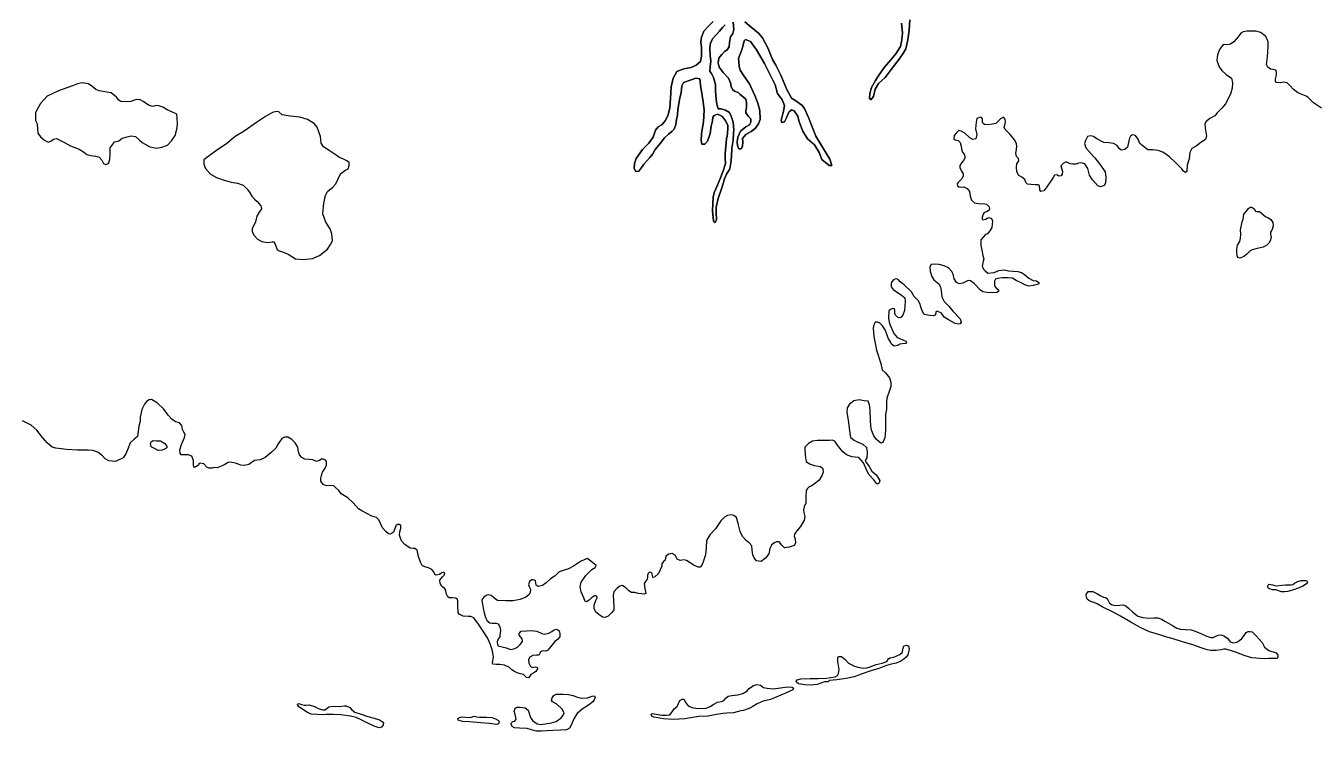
# Model space of a CAD drawing. Header units: inches. Extents: x 288635 to 1232953, y 676945 to 1655780.
# Drawn here: x 475817 to 542189, y 676945 to 713321 of the extents above; entities that cross this region are included whole.
import ezdxf

# ---------------------------------------------------------------- set-up
doc = ezdxf.new("R2010")
doc.units = ezdxf.units.IN
doc.header["$MEASUREMENT"] = 0

msp = doc.modelspace()

# ---------------------------------------------------------------- linework, layer by layer
at = {"color": 1}
for points in [[(511231.4058, 713533.3168), (510972.3253, 713289.4763), (510743.7248, 713040.5559), (510621.8046, 712725.5952), (510591.3245, 712491.9148), (510626.8846, 712197.2742), (510631.2873, 711753.9586), (510580.4872, 711484.7181), (510346.8067, 711286.5977), (510092.8062, 711164.6774), (509716.8855, 711103.7173), (509356.2047, 710966.557), (509158.0843, 710626.1964), (509066.6442, 710174.0755), (509041.2441, 709848.9548), (508995.524, 709071.7132), (508888.8438, 708680.5525), (508756.7635, 708411.3119), (508573.8832, 708218.2715), (508401.1628, 708106.5113), (508264.0026, 707938.871), (508137.0023, 707583.2703), (507908.4018, 707268.3096), (507583.2812, 706933.029), (507253.0805, 706475.8281), (507166.7204, 706221.8275), (507151.4803, 705967.827), (507237.8405, 705805.2667), (507400.4008, 705820.5067), (507507.081, 705967.827), (507654.4013, 706186.2675), (507969.362, 706521.5481), (508121.7623, 706724.7486), (508243.6825, 706948.269), (508507.843, 707258.1496), (508700.8834, 707522.3101), (508929.4839, 707735.6706), (509112.3643, 707888.0709), (509208.8844, 707994.7511), (509305.4046, 708223.3516), (509340.9647, 708482.4321), (509386.6848, 708716.1125), (509407.0048, 709010.7531), (509513.6851, 709600.0343), (509574.6452, 709864.1948), (509615.2853, 710214.7155), (509701.6454, 710387.4359), (510097.8862, 710539.8362), (510336.6467, 710621.1163), (510544.9271, 710590.6363), (510595.2122, 710110.6423), (510604.3658, 710056.8963), (510717.6475, 709391.7539), (510758.2875, 708959.953), (510722.7275, 708370.6718), (510631.2873, 707761.0706), (510605.8872, 707410.5499), (510646.5273, 707207.3495), (510788.7676, 707212.4295), (510925.9279, 707364.8298), (511068.1682, 707771.2306), (511130.6246, 708139.3948), (511200.2484, 708416.3919), (511205.3284, 708614.5123), (511281.5286, 708700.8725), (511444.0889, 708766.9126), (511677.7694, 708655.1524), (511850.4897, 708451.952), (511982.57, 708203.0315), (511982.57, 708009.9911), (511952.0899, 707613.7503), (511911.4498, 707507.0701), (511870.8098, 707085.4293), (511845.4097, 706750.1486), (511845.4097, 706470.748), (511855.5697, 706221.8275), (511738.7295, 705845.9068), (511606.6492, 705485.2261), (511423.7689, 705068.6652), (511286.6086, 704763.8646), (511220.5685, 704494.6241), (511200.2484, 703783.4227), (511251.0485, 703244.9416), (511332.3287, 703183.9815), (511403.4488, 703326.2218), (511378.0488, 703681.8225), (511388.2088, 703961.223), (511484.729, 704408.2639), (511687.9294, 705022.9451), (511814.9297, 705434.426), (511921.6099, 705663.0264), (512084.1702, 705947.507), (512134.9703, 706247.2276), (512165.4504, 706577.4283), (512190.8504, 707004.1491), (512256.8905, 707415.6299), (512267.0506, 707781.3907), (512282.2906, 707949.031), (512256.8905, 708345.2718), (512155.2903, 708650.0724), (512068.9302, 708843.1128), (511855.5697, 708965.033), (511637.1293, 709036.1532), (511484.729, 709041.2332), (511408.5288, 709279.9937), (511372.9688, 709539.0742), (511367.8888, 709716.8745), (511347.5687, 709986.1151), (511342.4887, 710290.9157), (511240.8885, 710646.5164), (511134.2083, 710854.7968), (511052.9281, 710961.477), (511073.2482, 711210.3975), (511098.6482, 711499.9581), (511078.3282, 711789.5187), (511058.6855, 712156.6341), (511089.1655, 712436.0346), (511211.0858, 712659.5551), (511546.3665, 713040.5559), (511714.0068, 713228.5162), (511835.927, 713375.8365)], [(511835.927, 713375.8365), (511714.0068, 713228.5162), (511546.3665, 713040.5559), (511211.0858, 712659.5551), (511089.1655, 712436.0346), (511058.6855, 712156.6341), (511078.3282, 711789.5187), (511098.6482, 711499.9581), (511073.2482, 711210.3975), (511052.9281, 710961.477), (511134.2083, 710854.7968), (511240.8885, 710646.5164), (511342.4887, 710290.9157), (511347.5687, 709986.1151), (511367.8888, 709716.8745), (511372.9688, 709539.0742), (511408.5288, 709279.9937), (511484.729, 709041.2332), (511637.1293, 709036.1532), (511855.5697, 708965.033), (512068.9302, 708843.1128), (512155.2903, 708650.0724), (512256.8905, 708345.2718), (512282.2906, 707949.031), (512267.0506, 707781.3907), (512256.8905, 707415.6299), (512190.8504, 707004.1491), (512165.4504, 706577.4283), (512134.9703, 706247.2276), (512084.1702, 705947.507), (511921.6099, 705663.0264), (511814.9297, 705434.426), (511687.9294, 705022.9451), (511484.729, 704408.2639), (511388.2088, 703961.223), (511378.0488, 703681.8225), (511403.4488, 703326.2218), (511332.3287, 703183.9815), (511251.0485, 703244.9416), (511200.2484, 703783.4227), (511220.5685, 704494.6241), (511286.6086, 704763.8646), (511423.7689, 705068.6652), (511606.6492, 705485.2261), (511738.7295, 705845.9068), (511855.5697, 706221.8275), (511845.4097, 706470.748), (511845.4097, 706750.1486), (511870.8098, 707085.4293), (511911.4498, 707507.0701), (511952.0899, 707613.7503), (511982.57, 708009.9911), (511982.57, 708203.0315), (511850.4897, 708451.952), (511677.7694, 708655.1524), (511444.0889, 708766.9126), (511281.5286, 708700.8725), (511205.3284, 708614.5123), (511200.2484, 708416.3919), (511130.6246, 708139.3948), (511068.1682, 707771.2306), (510925.9279, 707364.8298), (510788.7676, 707212.4295), (510646.5273, 707207.3495), (510605.8872, 707410.5499), (510631.2873, 707761.0706), (510722.7275, 708370.6718), (510758.2875, 708959.953), (510717.6475, 709391.7539), (510604.3658, 710056.8963), (510595.2122, 710110.6423), (510544.9271, 710590.6363), (510336.6467, 710621.1163), (510097.8862, 710539.8362), (509701.6454, 710387.4359), (509615.2853, 710214.7155), (509574.6452, 709864.1948), (509513.6851, 709600.0343), (509407.0048, 709010.7531), (509386.6848, 708716.1125), (509340.9647, 708482.4321), (509305.4046, 708223.3516), (509208.8844, 707994.7511), (509112.3643, 707888.0709), (508929.4839, 707735.6706), (508700.8834, 707522.3101), (508507.843, 707258.1496), (508243.6825, 706948.269), (508121.7623, 706724.7486), (507969.362, 706521.5481), (507654.4013, 706186.2675), (507507.081, 705967.827), (507400.4008, 705820.5067), (507237.8405, 705805.2667), (507151.4803, 705967.827), (507166.7204, 706221.8275), (507253.0805, 706475.8281), (507583.2812, 706933.029), (507908.4018, 707268.3096), (508137.0023, 707583.2703), (508264.0026, 707938.871), (508401.1628, 708106.5113), (508573.8832, 708218.2715), (508756.7635, 708411.3119), (508888.8438, 708680.5525), (508995.524, 709071.7132), (509041.2441, 709848.9548), (509066.6442, 710174.0755), (509158.0843, 710626.1964), (509356.2047, 710966.557), (509716.8855, 711103.7173), (510092.8062, 711164.6774), (510346.8067, 711286.5977), (510580.4872, 711484.7181), (510631.2873, 711753.9586), (510626.8846, 712197.2742), (510591.3245, 712491.9148), (510621.8046, 712725.5952), (510743.7248, 713040.5559), (510972.3253, 713289.4763), (511231.4058, 713533.3168)], [(512257.5679, 713507.9168), (512293.1279, 713121.836), (512237.2478, 712913.5556), (512120.4076, 712740.8353), (512064.5275, 712481.7547), (512044.2074, 712227.7542), (511947.6873, 712075.3539), (511810.527, 711994.0738), (511678.4467, 711831.5134), (511526.0464, 711648.6331), (511480.3263, 711409.8726), (511531.1264, 711186.3521), (511739.4068, 710912.0316), (512018.1301, 710621.1163), (512119.7303, 710377.2759), (512160.3703, 710194.3955), (512221.3305, 710026.7552), (512317.8507, 709940.395), (512505.811, 709884.5149), (512602.3312, 709787.9947), (512902.0518, 709533.9942), (512947.7719, 709356.1938), (512937.6119, 709112.3533), (512912.2118, 708934.553), (512917.2919, 708822.7927), (513054.4521, 708639.9124), (513166.2124, 708512.9121), (513171.2924, 708345.2718), (513105.2522, 708208.1115), (512917.2919, 708116.6713), (512637.8913, 707882.9909), (512500.731, 707578.1903), (512470.251, 707339.4298), (512485.491, 707151.4694), (512546.4511, 706973.6691), (512673.4514, 706973.6691), (512734.4115, 707095.5893), (512749.6515, 707329.2698), (512729.3315, 707507.0701), (512907.1318, 707705.1905), (513186.5324, 707867.7508), (513394.8128, 708030.3112), (513562.4532, 708258.9116), (513648.8133, 708492.5921), (513623.4133, 708954.873), (513531.9731, 709325.7138), (513369.4128, 709732.1146), (513090.0122, 710326.4758), (512810.6116, 710732.8766), (512623.3286, 711023.7918), (512557.2885, 711211.7522), (512542.0484, 711470.8327), (512531.8884, 711623.233), (512694.4487, 712080.4339), (512785.8889, 712380.1545), (512831.609, 712537.6348), (512897.6492, 712603.675), (513141.4896, 712512.2348), (513461.5303, 712075.3539), (513867.9311, 711374.3125), (514426.0549, 710265.5156), (514547.9751, 709833.7148), (514781.6556, 709498.4341), (514898.4958, 709208.8735), (514857.8557, 708924.393), (514766.4156, 708568.7922), (514725.7755, 708451.952), (514756.2555, 708330.0318), (514903.5758, 708365.5918), (515005.176, 708578.9523), (515127.0963, 708868.5128), (515264.2566, 708985.3531), (515406.4968, 708934.553), (515579.2172, 708660.2324), (515655.4173, 708365.5918), (515838.2977, 707877.9109), (516087.2182, 707486.7501), (516437.7389, 707176.8695), (516681.5794, 706790.7887), (516823.8197, 706425.028), (517204.8204, 706120.2273), (517331.8207, 706120.2273), (517230.2205, 706435.188), (516854.2997, 707065.1092), (516519.0191, 707618.8303), (516138.0183, 708584.0323), (515924.6579, 709056.4732), (515787.4976, 709229.1936), (515436.9769, 709478.1141), (515254.0965, 709589.8743), (515000.096, 710072.4752), (514705.4554, 710778.5967), (514451.4549, 711286.5977), (514279.4119, 711587.6729), (514040.6514, 712176.9541), (513771.4109, 712700.1952), (513568.2105, 712938.9556), (513187.2097, 713243.7563), (512851.9291, 713528.2368)], [(512851.9291, 713528.2368), (513187.2097, 713243.7563), (513568.2105, 712938.9556), (513771.4109, 712700.1952), (514040.6514, 712176.9541), (514279.4119, 711587.6729), (514451.4549, 711286.5977), (514705.4554, 710778.5967), (515000.096, 710072.4752), (515254.0965, 709589.8743), (515436.9769, 709478.1141), (515787.4976, 709229.1936), (515924.6579, 709056.4732), (516138.0183, 708584.0323), (516519.0191, 707618.8303), (516854.2997, 707065.1092), (517230.2205, 706435.188), (517331.8207, 706120.2273), (517204.8204, 706120.2273), (516823.8197, 706425.028), (516681.5794, 706790.7887), (516437.7389, 707176.8695), (516087.2182, 707486.7501), (515838.2977, 707877.9109), (515655.4173, 708365.5918), (515579.2172, 708660.2324), (515406.4968, 708934.553), (515264.2566, 708985.3531), (515127.0963, 708868.5128), (515005.176, 708578.9523), (514903.5758, 708365.5918), (514756.2555, 708330.0318), (514725.7755, 708451.952), (514766.4156, 708568.7922), (514857.8557, 708924.393), (514898.4958, 709208.8735), (514781.6556, 709498.4341), (514547.9751, 709833.7148), (514426.0549, 710265.5156), (513867.9311, 711374.3125), (513461.5303, 712075.3539), (513141.4896, 712512.2348), (512897.6492, 712603.675), (512831.609, 712537.6348), (512785.8889, 712380.1545), (512694.4487, 712080.4339), (512531.8884, 711623.233), (512542.0484, 711470.8327), (512557.2885, 711211.7522), (512623.3286, 711023.7918), (512810.6116, 710732.8766), (513090.0122, 710326.4758), (513369.4128, 709732.1146), (513531.9731, 709325.7138), (513623.4133, 708954.873), (513648.8133, 708492.5921), (513562.4532, 708258.9116), (513394.8128, 708030.3112), (513186.5324, 707867.7508), (512907.1318, 707705.1905), (512729.3315, 707507.0701), (512749.6515, 707329.2698), (512734.4115, 707095.5893), (512673.4514, 706973.6691), (512546.4511, 706973.6691), (512485.491, 707151.4694), (512470.251, 707339.4298), (512500.731, 707578.1903), (512637.8913, 707882.9909), (512917.2919, 708116.6713), (513105.2522, 708208.1115), (513171.2924, 708345.2718), (513166.2124, 708512.9121), (513054.4521, 708639.9124), (512917.2919, 708822.7927), (512912.2118, 708934.553), (512937.6119, 709112.3533), (512947.7719, 709356.1938), (512902.0518, 709533.9942), (512602.3312, 709787.9947), (512505.811, 709884.5149), (512317.8507, 709940.395), (512221.3305, 710026.7552), (512160.3703, 710194.3955), (512119.7303, 710377.2759), (512018.1301, 710621.1163), (511739.4068, 710912.0316), (511531.1264, 711186.3521), (511480.3263, 711409.8726), (511526.0464, 711648.6331), (511678.4467, 711831.5134), (511810.527, 711994.0738), (511947.6873, 712075.3539), (512044.2074, 712227.7542), (512064.5275, 712481.7547), (512120.4076, 712740.8353), (512237.2478, 712913.5556), (512293.1279, 713121.836), (512257.5679, 713507.9168)], [(520927.8191, 713449.5701), (520978.6192, 712946.649), (520953.2192, 712596.1283), (520868.129, 712253.2277), (520629.3685, 711877.3069), (520375.368, 711567.4263), (520045.1673, 711191.5055), (519765.7668, 710774.9447), (519587.9664, 710505.7042), (519379.686, 710139.9434), (519303.4859, 709830.0628), (519278.0858, 709581.1423), (519354.286, 709494.7821), (519491.4462, 709677.6625), (519572.7264, 710053.5833), (519745.4467, 710343.1438), (520090.8874, 710658.1045), (520395.688, 711059.4253), (520802.0889, 711592.8263), (521035.7693, 711923.027), (521142.4495, 712131.3074), (521258.0198, 712585.9683), (521324.0599, 713093.9693), (521349.4599, 713632.4504)], [(521349.4599, 713632.4504), (521324.0599, 713093.9693), (521258.0198, 712585.9683), (521142.4495, 712131.3074), (521035.7693, 711923.027), (520802.0889, 711592.8263), (520395.688, 711059.4253), (520090.8874, 710658.1045), (519745.4467, 710343.1438), (519572.7264, 710053.5833), (519491.4462, 709677.6625), (519354.286, 709494.7821), (519278.0858, 709581.1423), (519303.4859, 709830.0628), (519379.686, 710139.9434), (519587.9664, 710505.7042), (519765.7668, 710774.9447), (520045.1673, 711191.5055), (520375.368, 711567.4263), (520629.3685, 711877.3069), (520868.129, 712253.2277), (520953.2192, 712596.1283), (520978.6192, 712946.649), (520927.8191, 713449.5701)], [(542557.9698, 709070.4334), (542156.649, 709339.6739), (541877.2485, 709613.9945), (541780.7283, 709685.1146), (541516.5678, 709796.8748), (541333.6874, 709873.075), (541115.247, 710040.7153), (540932.3666, 710243.9157), (540790.1263, 710370.916), (540597.0859, 710411.5561), (540435.7751, 710371.4189), (540242.7347, 710396.8189), (540191.9346, 710457.7791), (540186.8546, 710559.3793), (540231.3252, 710701.1166), (540246.5652, 710843.3569), (540251.6452, 710934.7971), (540205.9251, 711026.2373), (540073.8449, 711071.9574), (539936.6846, 711082.1174), (539799.5243, 711183.7176), (539733.4842, 711320.8779), (539779.2043, 711706.9586), (539814.7644, 712255.5997), (539819.8444, 712499.4402), (539692.8441, 712763.6008), (539442.8074, 712978.398), (539183.8066, 713032.9209), (538955.2062, 713032.9209), (538731.6857, 713038.0009), (538533.5653, 713007.5208), (538401.4851, 712936.4007), (538264.3248, 712753.5203), (538045.8843, 712499.5198), (537873.164, 712362.3595), (537715.6837, 712331.8795), (537553.1234, 712347.1195), (537461.6832, 712301.3994), (537314.3629, 712103.279), (537212.7627, 711818.7985), (537177.2026, 711524.1579), (537299.1229, 711199.0372), (537421.0431, 711011.0768), (537659.8036, 710802.7964), (537923.9641, 710609.756), (537974.7642, 710381.1556), (537969.6842, 710101.755), (537868.084, 709786.7944), (537624.2435, 709299.1134), (537421.0431, 709065.433), (537189.9026, 708838.1025), (537073.0624, 708675.5422), (536808.9019, 708543.4619), (536600.6215, 708360.5815), (536549.8214, 708248.8213), (536575.2214, 708040.5409), (536636.3145, 707622.9174), (536585.5144, 707460.3571), (536346.7539, 707297.7967), (536102.9134, 707104.7564), (535889.553, 706992.9961), (535782.8728, 706784.7157), (535747.3127, 706464.6751), (535640.6325, 706129.3944), (535630.4725, 705799.1937), (535564.4324, 705753.4736), (535447.5921, 705829.6738), (535361.232, 705941.434), (535036.1113, 706271.6347), (534736.3907, 706566.2753), (534396.03, 706794.8757), (534142.0295, 706886.3159), (533867.709, 706926.956), (533623.8685, 706926.956), (533466.3882, 707038.7162), (533207.1747, 707242.9793), (533110.6545, 707476.6598), (532973.4942, 707664.6201), (532821.0939, 707700.1802), (532724.5737, 707634.1401), (532673.7736, 707522.3799), (532638.2135, 707390.2996), (532577.2534, 707066.449), (532424.8531, 706939.4487), (532240.7027, 706914.0486), (532132.7525, 706996.5988), (532031.1523, 707142.6491), (531847.002, 707244.2493), (531605.7015, 707275.9994), (531351.701, 707301.3994), (530992.6438, 707494.1101), (530823.3101, 707615.8187), (530664.5598, 707642.2771), (530511.1012, 707610.527), (530410.5593, 707409.4433), (530352.3508, 707250.693), (530426.4343, 707023.1509), (530675.1432, 706737.4003), (530894.1128, 706507.3182), (531127.7932, 706197.4376), (531411.4271, 705780.6651), (531452.0672, 705491.1045), (531436.8272, 705211.7039), (531375.8671, 705079.6237), (531177.7467, 705008.5035), (531045.6664, 705069.4636), (530771.3459, 705369.1842), (530613.8655, 705613.0247), (530518.192, 705953.5971), (530365.7917, 706192.3575), (530177.8313, 706253.3177), (530050.8311, 706232.9976), (529918.7508, 706182.1975), (529756.1905, 706182.1975), (529608.8702, 706207.5976), (529451.3899, 706293.9577), (529370.1097, 706283.7977), (529248.1895, 706212.6776), (529136.4292, 706090.7573), (529225.9644, 705806.9118), (529205.6444, 705674.8315), (529154.8443, 705583.3913), (529032.924, 705557.9913), (528921.1638, 705634.1914), (528800.7252, 705608.368), (528742.5168, 705497.2428), (528641.9749, 705343.7842), (528377.3911, 704968.0751), (528255.6825, 704801.0698), (528098.2022, 704770.5897), (528052.4821, 704851.8699), (528029.997, 705088.3269), (527964.6402, 705110.9504), (527811.1816, 705121.5337), (527604.8062, 705126.8254), (527419.5975, 705147.9921), (527329.639, 705243.2423), (527282.0139, 705391.4093), (527133.8469, 705518.4095), (526980.3883, 705592.493), (526874.5547, 705793.5767), (526848.0963, 706021.1189), (526863.9714, 706195.7442), (526969.8049, 706354.4945), (526953.9299, 706470.9114), (526853.388, 706587.3283), (526811.0546, 706756.662), (526842.8047, 706841.3288), (526875.7189, 707097.2344), (526849.2605, 707250.693), (526754.0103, 707441.1934), (526521.1765, 707705.7772), (526261.8843, 707965.0694), (526224.8426, 708086.778), (526261.8843, 708266.695), (526283.051, 708372.5286), (526267.176, 708510.1122), (526182.5092, 708605.3624), (526023.7589, 708520.6955), (525907.342, 708404.2786), (525790.9251, 708277.2784), (525611.008, 708250.82), (525362.2992, 708219.0699), (525203.5489, 708229.6533), (525129.4654, 708277.2784), (525097.7153, 708356.6535), (525097.7153, 708414.862), (525097.7153, 708520.6955), (525065.9653, 708568.3206), (524997.1735, 708610.654), (524811.9648, 708536.5706), (524780.2147, 708356.6535), (524743.173, 708007.4028), (524806.6731, 707721.6523), (524759.048, 707488.8185), (524605.5894, 707457.0684), (524441.5474, 707536.4436), (524192.8385, 707774.569), (524007.6298, 707890.9859), (523879.5057, 707921.2282), (523752.5055, 707794.228), (523645.8253, 707667.2277), (523615.3452, 707484.3474), (523686.4654, 707433.5473), (523843.9457, 707397.9872), (523950.6259, 707296.387), (524001.426, 707113.5066), (524026.826, 706950.9463), (524077.6261, 706808.706), (524148.7463, 706707.1058), (524189.3864, 706585.1856), (524194.4664, 706488.6654), (524128.4262, 706366.7451), (524021.746, 706249.9049), (523925.2258, 706112.7446), (523925.2258, 706011.1444), (524001.426, 705858.7441), (524097.9462, 705680.9438), (524108.1062, 705559.0235), (524026.826, 705411.7032), (523889.6658, 705279.623), (523823.6256, 705223.7428), (523798.2256, 705162.7827), (523813.4656, 705071.3425), (523879.5057, 705010.3824), (524026.826, 705000.2224), (524133.5063, 705015.4624), (524306.2266, 704934.1823), (524428.1468, 704766.5419), (524463.7069, 704527.7814), (524539.9071, 704334.7411), (524682.1474, 704187.4208), (524892.4174, 704159.8194), (525212.4581, 704134.4193), (525308.9783, 704114.0993), (525446.1385, 703982.019), (525461.3786, 703880.4188), (525441.0585, 703804.2187), (525308.9783, 703728.0185), (525192.138, 703692.4584), (525131.1779, 703601.0183), (525075.2978, 703453.698), (525075.2978, 703347.0178), (525115.9379, 703311.4577), (525273.4182, 703341.9377), (525334.3783, 703392.7378), (525435.9785, 703433.3779), (525568.0588, 703382.5778), (525613.7789, 703255.5776), (525573.1388, 702925.3769), (525471.5386, 702747.5766), (525349.6184, 702595.1763), (525258.1782, 702549.4562), (525022.508, 702282.417), (525009.2577, 702005.8951), (525060.0578, 701751.8946), (525121.0179, 701477.574), (525161.658, 701304.8537), (525131.1779, 701182.9334), (525075.2978, 700928.9329), (525110.8579, 700847.6528), (525156.578, 700771.4526), (525232.7781, 700690.1724), (525380.0984, 700568.2522), (525705.2191, 700598.7323), (525949.0596, 700700.3325), (526213.2201, 700735.8925), (526446.9006, 700690.1724), (526914.2615, 700654.6124), (527112.3819, 700598.7323), (527264.7822, 700502.2121), (527488.3026, 700304.0917), (527706.7431, 700187.2514), (527884.5434, 700172.0114), (527996.3036, 700085.6512), (527996.3036, 700009.4511), (527909.9435, 699973.891), (527716.9031, 699933.2509), (527488.3026, 699897.6909), (527285.1022, 699958.651), (527122.5419, 700039.9311), (526832.9813, 700187.2514), (526645.0209, 700304.0917), (526421.5005, 700324.4117), (526116.6999, 700319.3317), (525888.0994, 700293.9316), (525766.1792, 700253.2916), (525710.2991, 700151.6914), (525720.4591, 700065.3312), (525725.5391, 699907.8509), (525786.4992, 699821.4907), (525928.7395, 699699.5705), (525918.5795, 699618.2903), (525842.3793, 699562.4102), (525451.2186, 699557.3302), (525115.9379, 699603.0503), (524988.9376, 699689.4104), (524668.897, 700024.6911), (524480.9366, 700166.9314), (524364.0964, 700192.3314), (524252.3362, 700126.2913), (524084.6958, 700045.0112), (523896.7355, 700019.6111), (523754.4952, 700090.7312), (523637.6549, 700278.6916), (523586.8548, 700507.2921), (523525.8947, 700649.5324), (523343.0143, 700842.5727), (523119.4939, 700944.1729), (522865.4934, 701005.1331), (522641.9729, 701020.3731), (522464.1726, 701010.2131), (522382.8924, 700898.4529), (522398.1325, 700654.6124), (522491.1432, 700392.124), (522592.7434, 700224.4837), (522846.7439, 700006.0432), (522943.2641, 699863.803), (522973.7442, 699645.3625), (523004.2242, 699350.7219), (523126.1445, 699101.8014), (523359.8249, 698857.9609), (523573.1854, 698609.0404), (523944.0261, 698212.7997), (523994.8262, 698045.1593), (523954.1861, 697948.6391), (523842.4259, 697928.3191), (523690.0256, 697968.9592), (523380.145, 698136.5995), (523126.1445, 698294.0798), (522983.9042, 698502.3602), (522770.5438, 698609.0404), (522704.5036, 698568.4004), (522674.0236, 698410.92), (522572.4234, 698360.1199), (522389.543, 698380.44), (522099.9824, 698431.2401), (522003.4622, 698593.8004), (521922.1821, 698817.3209), (521881.542, 698959.5611), (521790.1018, 699147.5215), (521581.8214, 699355.8019), (521434.5011, 699609.8024), (521059.808, 699954.9891), (520856.6076, 700122.6295), (520755.0074, 700234.3897), (520678.8072, 700269.9498), (520536.567, 700229.3097), (520414.6467, 700107.3894), (520399.4067, 700015.9493), (520394.3267, 699863.549), (520495.9269, 699726.3887), (520622.9271, 699640.0285), (520799.4998, 699518.3623), (520931.5801, 699426.9221), (521104.3004, 699284.6818), (521114.4605, 699127.2015), (521078.9004, 698634.4405), (520997.6202, 698395.68), (520901.1, 698283.9198), (520774.0998, 698268.6798), (520626.7795, 698400.76), (520581.0594, 698487.1202), (520581.0594, 698634.4405), (520570.8994, 698720.8007), (520489.6192, 698741.1207), (520358.7666, 698695.1466), (520279.2464, 698616.2288), (520255.9387, 698233.1197), (520306.7388, 697963.8792), (520540.4193, 697460.9581), (520702.9796, 697252.6777), (520850.2999, 697191.7176), (521144.9405, 697054.5573), (521190.6606, 696968.1972), (521160.1805, 696932.6371), (520956.9801, 696927.5571), (520840.1399, 696897.077), (520733.4597, 696836.1169), (520550.5793, 696795.4768), (520418.4991, 696907.237), (520367.699, 697018.9973), (520245.7787, 697212.0377), (520189.8986, 697374.598), (520088.2984, 697648.9185), (519946.0581, 697847.0389), (519813.9779, 697989.2792), (519688.2053, 698029.6653), (519571.365, 698034.7453), (519495.1649, 697907.745), (519473.9982, 697724.8647), (519509.5582, 697303.2238), (519641.6385, 696602.1824), (519854.9989, 695901.141), (519931.1991, 695576.0204), (520103.9194, 695418.5401), (520303.0558, 695160.1369), (520379.256, 694951.8565), (520374.176, 694713.096), (520292.8958, 694459.0955), (520176.0556, 694123.8148), (520150.6555, 693895.2144), (520150.6555, 693559.9337), (520110.0154, 693295.7732), (520099.8554, 692752.2121), (520110.0154, 692482.9715), (520069.3754, 692081.6507), (519967.7752, 691837.8102), (519871.255, 691797.1702), (519754.4147, 691878.4503), (519632.4945, 691985.1305), (519505.4942, 692173.0909), (519373.414, 692518.5316), (519332.7739, 692955.4125), (519312.4538, 693519.2936), (519276.8938, 693768.2141), (519205.7736, 693956.1745), (519007.6532, 693986.6545), (518748.5727, 694032.3746), (518469.1722, 693986.6545), (518255.8117, 693803.7742), (518133.8915, 693620.8938), (518103.4114, 693371.9733), (518179.6116, 692985.8925), (518258.12, 692311.5939), (518308.9201, 692093.1534), (518496.8805, 691950.9132), (518613.7207, 691889.953), (518943.9213, 691747.7127), (519116.6417, 691569.9124), (519157.2818, 691326.0719), (519136.9617, 691041.5913), (519060.7616, 690899.3511), (519131.8817, 690787.5908), (519258.882, 690589.4704), (519396.0423, 690355.79), (519624.6427, 690157.6696), (519807.5231, 689868.109), (519771.963, 689751.2688), (519721.1629, 689695.3886), (519665.2828, 689695.3886), (519507.8025, 689908.7491), (519269.042, 690172.9096), (519142.0417, 690386.27), (518964.2414, 690792.6708), (518725.4809, 691051.7514), (518542.6005, 691082.2314), (518364.8002, 691102.5515), (518100.6397, 691193.9916), (517902.5193, 691351.472), (517630.7598, 691697.0141), (517491.0384, 691910.2731), (517364.0382, 691950.9132), (517213.8593, 691932.2138), (516979.8468, 691933.0798), (516603.9217, 691931.9118), (516344.8412, 691901.4317), (516136.5608, 691789.6715), (515948.6004, 691591.5511), (515958.7605, 691164.8303), (516019.7206, 690849.8696), (516187.3609, 690733.0294), (516421.0414, 690651.7492), (516644.5618, 690621.2692), (516756.3221, 690590.7891), (516868.0823, 690494.2689), (516893.4823, 690311.3886), (516832.5222, 690118.3482), (516664.8819, 689874.5077), (516441.3614, 689696.7073), (516273.7211, 689590.0271), (516146.7208, 689523.987), (516070.5207, 689447.7868), (516024.8006, 689330.9466), (516004.4805, 689076.9461), (516004.4805, 688904.2257), (515996.4266, 688698.9827), (515915.1465, 688521.1824), (515879.5864, 688368.7821), (515894.8264, 688231.6218), (515950.7065, 688018.2614), (515920.2265, 687830.301), (515732.2661, 687495.0203), (515544.3057, 687286.7399), (515417.3055, 687114.0196), (515402.0654, 686997.1793), (515447.7855, 686844.779), (515463.0255, 686641.5786), (515391.9054, 686524.7384), (515132.8249, 686428.2182), (514894.0644, 686407.8982), (514767.0642, 686539.9784), (514619.7439, 686712.6988), (514487.6636, 686712.6988), (514360.6633, 686666.9787), (514228.5831, 686534.8984), (514152.3829, 686362.1781), (514101.5828, 686098.0175), (513913.6224, 685874.4971), (513705.342, 685701.7767), (513456.4215, 685727.1768), (513334.5013, 685879.5771), (513273.5412, 686042.1374), (513243.0611, 686280.8979), (513212.581, 686499.3383), (513080.5008, 686666.9787), (512948.4205, 686768.5789), (512740.1401, 686981.9393), (512618.2199, 687246.0998), (512516.6197, 687662.6607), (512425.1795, 687967.4613), (512298.1792, 688063.9815), (512150.8589, 688099.5415), (511967.9786, 688063.9815), (511805.4182, 687977.6213), (511627.6179, 687789.6609), (511348.2173, 687383.2601), (511048.4967, 687073.3795), (510891.0164, 686778.7389), (510865.6164, 686407.8982), (510830.0563, 686037.0574), (510718.2961, 685681.4567), (510647.1759, 685513.8164), (510560.8157, 685412.2162), (510469.3756, 685396.9761), (510245.8551, 685483.3363), (510037.5747, 685625.5766), (509854.6943, 685757.6569), (509722.6141, 685777.9769), (509529.5737, 685742.4168), (509367.0134, 685818.617), (509265.4132, 686016.7374), (509107.9328, 686118.3376), (508945.3725, 686067.5375), (508798.0522, 685991.3373), (508762.4921, 685884.6571), (508747.2521, 685772.8969), (508671.052, 685691.6167), (508579.6118, 685574.7765), (508574.5318, 685457.9363), (508406.8914, 685071.8555), (508198.611, 684883.8951), (508112.2508, 684873.7351), (508097.0108, 684975.3353), (508071.6108, 685107.4156), (507975.0906, 685148.0556), (507924.2905, 685127.7356), (507883.6504, 685076.9355), (507843.0103, 684985.4953), (507843.0103, 684878.8151), (507827.7703, 684787.3749), (507766.8102, 684721.3348), (507670.29, 684568.9345), (507710.93, 684304.774), (507751.5701, 684050.7734), (507675.37, 684010.1334), (507533.1297, 684025.3734), (507360.4093, 684055.8535), (507197.849, 684106.6536), (507020.0487, 684106.6536), (506882.8884, 684193.0137), (506720.3281, 684340.334), (506557.7677, 684462.2543), (506425.6875, 684426.6942), (506273.2872, 684325.094), (506105.6468, 684137.1336), (506070.0868, 683954.2533), (506090.4068, 683695.1727), (506115.8069, 683354.8121), (506105.6468, 683187.1717), (505988.8066, 683044.9314), (505821.1663, 682887.4511), (505663.686, 682811.251), (505526.5257, 682831.571), (505343.6453, 682963.6513), (505176.005, 683080.4915), (505089.6448, 683278.6119), (505089.6448, 683451.3322), (505165.845, 683659.6127), (505257.2851, 683817.093), (505231.8851, 683918.6932), (505170.925, 683933.9332), (505109.9648, 683928.8532), (504962.6445, 683832.333), (504840.7243, 683700.2527), (504693.404, 683618.9726), (504632.4439, 683629.1326), (504556.2437, 683827.253), (504434.3235, 684132.0536), (504373.3634, 684391.1341), (504424.1635, 684624.8146), (504668.004, 684980.4153), (504977.8846, 685285.2159), (505155.6849, 685391.8961), (505206.485, 685493.4963), (505013.4446, 685650.9766), (504861.0443, 685772.8969), (504744.2041, 685844.017), (504612.1238, 685808.457), (504398.7634, 685691.6167), (504033.0027, 685463.0163), (503779.0022, 685325.856), (503545.3217, 685244.5758), (503291.3212, 685168.3757), (503093.2008, 684965.1753), (502844.2803, 684797.5349), (502625.8399, 684589.2545), (502427.7195, 684452.0942), (502219.4391, 684406.3742), (502112.7588, 684477.4943), (502097.5188, 684579.0945), (502067.0388, 684716.2548), (501955.2785, 684746.7348), (501889.2384, 684746.7348), (501772.3982, 684670.5347), (501711.438, 684502.8944), (501746.9981, 684401.2941), (501813.0382, 684264.1339), (501802.8782, 684096.4935), (501726.6781, 683979.6533), (501569.1978, 683857.7331), (501284.7172, 683735.8128), (500908.7964, 683674.8527), (500543.0357, 683669.7727), (500121.3949, 683679.9327), (499989.3146, 683776.4529), (499786.1142, 683944.0932), (499643.8739, 683979.6533), (499532.1137, 683944.0932), (499405.1134, 683857.7331), (499313.6733, 683720.5728), (499318.7533, 683593.5725), (499374.6334, 683293.8519), (499430.4147, 683058.9509), (499491.3748, 682804.9503), (499587.895, 682637.31), (499714.8953, 682535.7098), (499821.5755, 682510.3098), (500055.256, 682525.5498), (500146.6961, 682479.8297), (500238.1363, 682332.5094), (500278.7764, 682139.469), (500237.7619, 681906.4342), (500237.7619, 681814.9941), (500156.4817, 681708.3138), (500095.5216, 681550.8335), (500115.8417, 681408.5932), (500192.0418, 681327.3131), (500288.562, 681312.073), (500557.8025, 681246.0329), (500811.803, 681164.7528), (501004.8434, 681215.5529), (501152.1637, 681286.673), (501289.324, 681413.6733), (501401.0842, 681566.0736), (501380.7642, 681718.4739), (501238.5239, 681901.3542), (501238.5239, 681992.7944), (501340.1241, 682104.5546), (501604.2846, 682129.9547), (501873.5252, 682145.1947), (502142.7657, 682099.4746), (502396.7662, 681982.6344), (502523.7665, 681947.0743), (502767.607, 681997.8744), (502920.0073, 682089.3146), (503041.9275, 682175.6748), (503148.6077, 682201.0748), (503209.5678, 682190.9148), (503290.848, 682114.7147), (503326.4081, 681987.7144), (503326.4081, 681820.0741), (503199.4078, 681672.7538), (503072.4076, 681566.0736), (502930.1673, 681398.4332), (502787.927, 681235.8729), (502711.7268, 681124.1127), (502599.9666, 681078.3926), (502503.4464, 681093.6326), (502396.7662, 681073.3126), (502325.6461, 681042.8325), (502290.086, 680951.3923), (502264.6859, 680885.3522), (502224.0459, 680870.1122), (502132.6057, 680865.0322), (501944.6453, 680849.7921), (501777.005, 680768.512), (501710.9648, 680641.5117), (501726.2049, 680458.6313), (501817.6451, 680275.751), (501944.6453, 680224.9509), (502061.4855, 680265.591), (502158.0057, 680245.2709), (502173.2458, 680158.9107), (502091.9656, 680026.8305), (501995.4454, 679965.8704), (501827.8051, 679874.4302), (501777.005, 679777.91), (501710.9648, 679696.6298), (501609.3646, 679716.9499), (501456.9643, 679864.2702), (501284.244, 679909.9902), (501126.7637, 679960.7903), (500989.6034, 680026.8305), (500857.5231, 680118.2707), (500735.6029, 680230.0309), (500471.4424, 680346.8711), (500237.7619, 680392.5912), (500039.6415, 680382.4312), (499882.1612, 680407.8312), (499866.9212, 680489.1114), (499902.4812, 680763.432), (499861.8411, 681083.4726), (499745.0009, 681444.1533), (499598.055, 681768.6283), (499344.0545, 682159.7891), (499145.9341, 682469.6697), (498902.0936, 682789.7103), (498744.6133, 682865.9105), (498602.373, 682865.9105), (498353.4526, 682886.2305), (498236.6123, 682937.0306), (498150.2521, 682982.7507), (498084.212, 683064.0309), (498069.0708, 683400.5321), (498074.1508, 683664.6927), (498038.5907, 683756.1329), (497962.3905, 683801.8529), (497799.8302, 683827.253), (497627.1099, 683827.253), (497550.9097, 683878.0531), (497479.7896, 684055.8535), (497449.3095, 684218.4138), (497378.1894, 684325.094), (497251.1891, 684411.4542), (497164.829, 684563.8545), (497154.6689, 684741.6548), (497291.8292, 684909.2952), (497373.1094, 684985.4953), (497403.5894, 685117.5756), (497337.5493, 685153.1357), (497248.6491, 685121.8089), (497131.8089, 685025.2887), (496948.9285, 684984.6486), (496882.8884, 685025.2887), (496842.2483, 685172.609), (496740.6481, 685284.3692), (496567.9278, 685370.7294), (496369.8074, 685416.4495), (496242.8071, 685487.5697), (496151.3669, 685660.29), (496054.8467, 685954.9306), (495973.5666, 686280.0512), (495866.8864, 686366.4114), (495765.2862, 686366.4114), (495617.9659, 686381.6514), (495343.6453, 686579.7718), (495170.925, 686757.5722), (495069.3248, 687052.2128), (495084.5648, 687230.0131), (495135.3649, 687407.8135), (495140.4449, 687555.1338), (495054.0847, 687600.8539), (494962.6445, 687605.9339), (494886.4444, 687539.8938), (494815.3243, 687346.8534), (494754.3641, 687209.6931), (494607.0438, 687108.0929), (494505.4436, 687128.4129), (494363.2033, 687240.1732), (494200.643, 687433.2135), (494099.0428, 687621.1739), (494002.5226, 687849.7744), (493875.5224, 687966.6146), (493646.9219, 688037.7348), (493133.8409, 688301.8953), (492961.1205, 688408.5755), (492686.8, 688728.6161), (492407.3994, 688987.6967), (492069.3435, 689192.0693), (491947.4232, 689364.7896), (491789.9429, 689501.9499), (491678.1827, 689593.3901), (491505.4623, 689613.7101), (491302.2619, 689593.3901), (491144.7816, 689659.4302), (491022.8614, 689837.2306), (491007.6213, 689989.6309), (491053.3414, 690131.8712), (491104.1415, 690309.6715), (491236.2218, 690517.9519), (491307.3419, 690680.5123), (491302.2619, 690848.1526), (491256.5418, 690919.2727), (491149.8616, 690980.2328), (491053.3414, 690970.0728), (490916.1812, 690888.7927), (490794.2609, 690858.3126), (490606.3005, 690934.5128), (490418.3402, 690949.7528), (490189.7397, 690975.1528), (490037.3394, 691051.353), (489920.4992, 691193.5933), (489869.6991, 691345.9936), (489834.139, 691594.9141), (489696.9787, 691818.4345), (489529.3384, 691996.2349), (489315.978, 692102.9151), (489148.3376, 692102.9151), (489006.1904, 692036.6069), (488818.137, 691762.5544), (488696.2167, 691539.034), (488457.4562, 691325.6735), (488152.6556, 691066.593), (487888.4951, 690944.6728), (487596.7195, 690897.3774), (487309.374, 690705.9123), (487075.6935, 690655.1122), (486892.8131, 690660.1922), (486677.1815, 690748.3247), (486531.136, 690787.8703), (486344.172, 690812.5925), (486237.4918, 690802.4325), (486067.9465, 690706.759), (485930.3629, 690622.0921), (485676.3624, 690526.8419), (485519.1173, 690548.4165), (485424.6902, 690502.7119), (485251.9698, 690512.8719), (485145.2896, 690563.672), (484987.8093, 690731.3124), (484794.7689, 690761.7924), (484733.8088, 690716.0723), (484713.4888, 690665.2722), (484515.3684, 690543.352), (484469.6483, 690589.0721), (484449.3282, 690644.9522), (484464.3613, 690910.4356), (484362.7611, 691123.796), (484179.8808, 691194.9161), (484057.9605, 691194.9161), (483930.9603, 691189.8361), (483829.3601, 691199.9962), (483778.56, 691281.2763), (483753.1599, 691459.0767), (483844.6001, 691738.4772), (483991.9204, 692083.9179), (484022.4005, 692251.5583), (483961.4403, 692363.3185), (483895.4002, 692495.3987), (483849.6801, 692703.6792), (483732.8399, 692845.9194), (483534.7195, 692906.8796), (483341.6791, 693038.9598), (483158.7987, 693237.0802), (482935.2783, 693546.9608), (482594.9176, 693861.9215), (482300.277, 694044.8018), (482173.2768, 694029.5618), (482031.0365, 693948.2816), (481924.3563, 693800.9614), (481802.436, 693541.8808), (481705.9158, 693135.48), (481710.9958, 692927.1996), (481634.7957, 692678.2791), (481573.8356, 692144.878), (481401.1152, 691997.5577), (481202.9948, 691814.6774), (481091.2346, 691535.2768), (480964.2343, 691255.8763), (480832.1541, 691037.4358), (480430.8333, 690859.6355), (480095.5526, 690895.1955), (479907.5922, 690996.7957), (479765.3519, 691149.1961), (479521.5115, 691332.0764), (479267.5109, 691413.3566), (479033.8305, 691438.7566), (478708.7098, 691438.7566), (478475.0294, 691438.7566), (477911.1482, 691469.2367), (477362.5071, 691540.3568), (477184.7068, 691596.2369), (476910.3862, 691809.5974), (476676.7058, 692083.9179), (476387.1452, 692469.9987), (476092.5046, 692723.9992), (475884.2242, 692830.6794), (475640.3837, 692947.5196)]]:
    msp.add_lwpolyline(points, dxfattribs=at)
for points in [[(480157.9194, 706705.9822), (480157.9194, 707034.0662), (480274.3363, 707171.6498), (480385.4615, 707330.4001), (480602.4203, 707383.3169), (480782.3373, 707526.1922), (481041.6295, 707594.984), (481237.4216, 707637.3174), (481464.9637, 707605.5673), (481681.9224, 707420.3586), (481814.2144, 707298.65), (482211.0902, 707076.3996), (482555.0492, 707007.6078), (482819.6331, 707060.5246), (483110.6753, 707155.7748), (483322.3424, 707388.6086), (483512.8428, 707658.4841), (483613.3846, 708055.3599), (483639.843, 708277.6103), (483623.968, 708558.0692), (483597.5096, 708764.4446), (483369.9675, 708870.2782), (483094.8003, 708986.6951), (482872.5498, 709124.2787), (482671.4661, 709193.0705), (482533.8825, 709214.2372), (482369.8405, 709161.3204), (482168.7568, 709208.9455), (482036.4648, 709298.904), (481898.8812, 709404.7376), (481703.0892, 709505.2795), (481517.8805, 709510.5711), (481369.7135, 709468.2377), (481226.8382, 709420.6126), (481015.1711, 709394.1542), (480708.2538, 709415.3209), (480602.4203, 709478.8211), (480486.0034, 709642.8631), (480210.8362, 709865.1135), (479999.1691, 709891.5719), (479597.0016, 709970.947), (479427.6679, 710039.7389), (479226.5842, 710209.0725), (479041.3755, 710325.4894), (478718.5832, 710373.1145), (478475.166, 710325.4894), (478226.4572, 710224.9476), (477501.4974, 709960.3637), (476919.4129, 709690.4882), (476575.4539, 709320.0707), (476321.4534, 708849.1115), (476310.87, 708441.6523), (476395.5369, 708261.7353), (476416.7036, 708002.4431), (476437.8703, 707774.901), (476570.1622, 707589.6923), (476781.8293, 707415.0669), (476972.3297, 707314.5251), (477115.205, 707367.4418), (477242.2052, 707473.2754), (477395.6639, 707510.3171), (477771.373, 707325.1084), (478115.332, 707129.3164), (478559.8329, 706954.691), (478782.0833, 706811.8157), (478967.292, 706674.2321), (479173.6674, 706637.1904), (479417.0846, 706600.1486), (479591.7099, 706547.2319), (479729.2935, 706388.4816), (479813.9604, 706213.8562), (479940.9606, 706160.9394), (480073.2526, 706219.1479), (480147.336, 706430.815), (480157.9194, 706705.9822)], [(492023.3666, 705686.3287), (492251.9671, 705859.049), (492419.6074, 705945.4092), (492475.4875, 706123.2095), (492470.4075, 706270.5298), (492363.7273, 706356.89), (492180.8469, 706443.2502), (491947.1665, 706544.8504), (491810.0062, 706651.5306), (491444.2455, 706890.2911), (491149.6049, 707073.1714), (491037.8447, 707261.1318), (490997.2046, 707611.6525), (490829.5642, 708089.1735), (490682.244, 708266.9738), (490326.6432, 708490.4943), (489930.4024, 708607.3345), (489437.6415, 708663.2146), (489026.1606, 708729.2548), (488858.5203, 708876.5751), (488736.6001, 708896.8951), (488523.2396, 708841.015), (488162.5589, 708637.8146), (487700.278, 708333.014), (487060.1967, 707891.0531), (486602.9958, 707606.5725), (486181.3549, 707240.8118), (485647.9539, 706885.2111), (485150.1129, 706534.6904), (484997.7126, 706407.6901), (484987.5526, 706189.2497), (485068.8327, 705965.7292), (485327.9132, 705671.0886), (485642.8739, 705503.4483), (486034.0347, 705366.288), (486389.6354, 705259.6078), (486719.836, 705208.8077), (487014.4766, 705097.0475), (487212.597, 704904.0071), (487344.6773, 704736.3668), (487466.5975, 704533.1664), (487598.6778, 704385.8461), (487735.8381, 704263.9258), (487933.9585, 704035.3254), (487957.5805, 703873.527), (487843.2803, 703702.0767), (487716.28, 703505.2263), (487659.1299, 703213.1257), (487582.9298, 703054.3754), (487481.3295, 702870.225), (487481.3295, 702692.4247), (487582.9298, 702508.2743), (487748.0301, 702317.7739), (487982.9806, 702190.7737), (488268.7311, 702152.6736), (488503.6816, 702184.4237), (488611.6318, 702171.7236), (488687.832, 702006.6233), (488764.0321, 701790.7229), (488871.9823, 701720.8727), (489037.0827, 701663.7226), (489329.1832, 701549.4224), (489703.834, 701295.4219), (490097.5348, 701270.0218), (490586.4858, 701327.172), (490942.0865, 701479.5723), (491354.8373, 701797.0729), (491519.9376, 702038.3734), (491608.8378, 702222.5237), (491577.0877, 702590.8245), (491500.8876, 702851.175), (491278.6371, 703200.4257), (491126.2368, 703619.5265), (491175.0049, 704167.4056), (491261.3651, 704568.7264), (491368.0453, 704771.9268), (491627.1258, 705000.5273), (491784.6062, 705173.2476), (491916.6864, 705432.3282), (492023.3666, 705686.3287)], [(538600.7082, 701438.951), (538372.1077, 701342.4308), (538255.2675, 701367.8309), (538214.6274, 701449.1111), (538199.3874, 701621.8314), (538204.4674, 701794.5517), (538229.8674, 702002.8322), (538356.8677, 702190.7925), (538387.3478, 702368.5929), (538402.5878, 702566.7133), (538392.4278, 702790.2337), (538468.6279, 703206.7946), (538534.6681, 703343.9548), (538544.8281, 703481.1151), (538554.9881, 703597.9554), (538687.0684, 703750.3557), (538808.9886, 703902.756), (538885.1888, 703968.7961), (538971.5489, 703963.7161), (539088.3892, 703877.3559), (539164.5893, 703760.5157), (539256.0295, 703745.2756), (539367.7897, 703735.1156), (539469.3899, 703653.8355), (539687.8304, 703465.8751), (539830.0706, 703409.995), (539946.9109, 703333.7948), (540053.5911, 703171.2345), (540073.9111, 703008.6742), (540018.031, 702815.6338), (539941.8309, 702678.4735), (539931.6709, 702576.8733), (539951.9909, 702485.4331), (539972.3109, 702409.233), (539911.3508, 702226.3526), (539855.4707, 702114.5924), (539753.8705, 702002.8322), (539565.9101, 701901.232), (539240.7895, 701835.1918), (538991.869, 701774.2317), (538885.1888, 701723.4316), (538712.4684, 701550.7113), (538600.7082, 701438.951)], [(482837.2835, 691433.6578), (482644.2431, 691428.5778), (482476.6027, 691514.938), (482283.5624, 691611.4582), (482248.0023, 691789.2585), (482273.4023, 691870.5387), (482380.0825, 691931.4988), (482547.7229, 691926.4188), (482750.9233, 691911.1788), (482979.5237, 691774.0185), (483076.0439, 691641.9382), (483076.0439, 691555.578), (482964.2837, 691489.5379), (482837.2835, 691433.6578)], [(541798.2289, 684547.3585), (541605.1885, 684420.3583), (541412.1481, 684333.9981), (541071.7874, 684217.1579), (540827.9469, 684146.0377), (540660.3066, 684135.8777), (540497.7463, 684135.8777), (540208.1857, 684232.3979), (540040.5454, 684242.5579), (539852.585, 684303.518), (539796.7049, 684364.4782), (539791.6249, 684460.9983), (539867.825, 684521.9585), (540035.4654, 684496.5584), (540233.5858, 684435.5983), (540528.2263, 684481.3184), (540711.1067, 684501.6384), (541000.6673, 684486.3984), (541087.0275, 684511.7985), (541173.3876, 684572.7586), (541346.108, 684674.3588), (541508.6683, 684709.9188), (541661.0686, 684720.0789), (541798.2289, 684725.1589), (541833.789, 684613.3987), (541798.2289, 684547.3585)], [(531774.0529, 683457.1009), (531951.8532, 683436.7809), (532175.3737, 683441.8609), (532337.934, 683457.1009), (532490.3343, 683406.3008), (532627.4946, 683284.3805), (532840.855, 683086.2602), (532993.2553, 682959.2599), (533110.0955, 682872.8997), (533359.016, 682801.7796), (533694.2967, 682771.2995), (533943.2172, 682796.6996), (534136.2576, 682791.6196), (534319.138, 682720.4994), (534522.3384, 682598.5792), (534883.0191, 682405.5388), (535116.6996, 682263.2985), (535304.6599, 682207.4184), (535543.4204, 682192.1784), (535853.301, 682182.0183), (536051.4214, 682110.8982), (536346.062, 681983.8979), (536600.0625, 681861.9777), (536854.063, 681770.5375), (536986.1433, 681775.6175), (537057.2634, 681811.1776), (537240.1438, 681907.6978), (537402.7041, 681917.8578), (537529.7044, 681856.8977), (537712.5847, 681745.1375), (537854.825, 681552.0971), (538007.2253, 681511.457), (538200.2657, 681541.9371), (538362.826, 681648.6173), (538454.2662, 681729.8974), (538571.1065, 681887.3778), (538642.2266, 681978.8179), (538687.9467, 682034.6981), (538784.4669, 682080.4181), (538880.9871, 682085.4982), (538987.6673, 682070.2581), (539201.0277, 681861.9777), (539505.8283, 681526.697), (539622.6686, 681277.7765), (539846.189, 681105.0562), (540222.1098, 680993.296), (540308.4699, 680876.4557), (540308.4699, 680779.9355), (540272.9099, 680698.6554), (540029.0694, 680688.4954), (539841.109, 680688.4954), (539648.0686, 680678.3353), (539388.9881, 680698.6554), (538982.5873, 680734.2154), (538632.0666, 680840.8957), (538185.0257, 680998.376), (537931.0252, 681094.8962), (537636.3846, 681176.1763), (537524.6244, 681176.1763), (537397.6241, 681150.7763), (537138.5436, 681105.0562), (536864.223, 681105.0562), (536671.1827, 681150.7763), (536422.2622, 681232.0564), (535929.5012, 681404.7768), (535401.1801, 681557.1771), (534923.6592, 681704.4974), (534593.4585, 681801.0176), (534293.7379, 681892.4578), (533704.4567, 682070.2581), (533221.8558, 682293.7786), (532744.3348, 682578.2591), (532210.9337, 682883.0597), (531865.4931, 683060.8601), (531271.1319, 683365.6607), (531001.8913, 683512.981), (530895.2111, 683563.7811), (530681.8507, 683639.9813), (530575.1705, 683685.7014), (530493.8903, 683756.8215), (530453.2502, 683858.4217), (530448.1702, 684000.662), (530549.7704, 684153.0623), (530778.3709, 684158.1423), (530996.8113, 684041.3021), (531159.3716, 683939.7019), (531332.092, 683858.4217), (531428.6122, 683833.0216), (531530.2124, 683792.3816), (531647.0526, 683553.6211), (531774.0529, 683457.1009)], [(520109.189, 680309.697), (519763.7483, 680182.6967), (519347.1875, 680065.8565), (518844.2665, 679893.1361), (518483.5857, 679750.8958), (518082.2649, 679664.5357), (517594.584, 679593.4155), (517411.7036, 679583.2555), (517244.0633, 679557.8555), (517127.223, 679491.8153), (516959.5827, 679486.7353), (516588.7419, 679349.575), (516238.2212, 679329.255), (515963.9007, 679339.415), (515618.46, 679390.2151), (515521.9398, 679476.5753), (515501.6198, 679532.4554), (515557.4999, 679603.5755), (515745.4603, 679644.2156), (516222.9812, 679669.6157), (516629.382, 679659.4557), (517061.1829, 679689.9357), (517518.3838, 679745.8158), (517625.064, 679816.936), (517675.8641, 679923.6162), (517711.4242, 680126.8166), (517665.7041, 680446.8572), (517645.3841, 680553.5374), (517640.304, 680700.8577), (517640.304, 680761.8179), (517696.1842, 680802.4579), (517838.4244, 680797.3779), (518031.4648, 680644.9776), (518199.1052, 680451.9372), (518514.0658, 680294.4569), (518671.5461, 680253.8168), (518966.1867, 680203.0167), (519133.827, 680213.1768), (519311.6274, 680263.9769), (519621.508, 680380.8171), (519926.3086, 680451.9372), (520180.3091, 680533.2174), (520256.5093, 680680.5377), (520322.5494, 680731.3378), (520525.7498, 680771.9779), (520845.7905, 680904.0581), (520977.8707, 681015.8184), (521003.2708, 681178.3787), (521048.9909, 681340.939), (521181.0711, 681386.6591), (521292.8314, 681340.939), (521318.2314, 681178.3787), (521257.2713, 680888.8181), (521175.9911, 680771.9779), (521054.0709, 680665.2977), (520896.5906, 680558.6175), (520647.6701, 680457.0172), (520327.6294, 680390.9771), (520109.189, 680309.697)], [(514002.4276, 679173.6197), (514317.3883, 679138.0596), (514693.309, 679183.7797), (515059.0697, 679229.4998), (515297.8302, 679214.2598), (515363.8704, 679163.4597), (515333.3903, 679077.0995), (514916.8295, 678899.2992), (514175.148, 678589.4185), (513804.3072, 678492.8983), (513489.3466, 678360.8181), (513275.9862, 678228.7378), (513123.5859, 678137.2976), (512971.1856, 678076.3375), (512783.2252, 678020.4574), (512646.0649, 677995.0574), (512280.3042, 677898.5372), (511924.7035, 677878.2171), (511741.8231, 677868.0571), (511406.5424, 677807.097), (510964.5816, 677730.8968), (510481.9806, 677710.5768), (509770.7792, 677588.6565), (509186.578, 677548.0165), (508673.497, 677578.4965), (508287.4162, 677649.6167), (508165.496, 677680.0967), (508063.8958, 677720.7368), (508033.4157, 677812.177), (508084.2158, 677852.8171), (508287.4162, 677832.497), (508587.1368, 677771.5369), (508820.8173, 677766.4569), (508993.5376, 677796.937), (509115.4579, 677939.1772), (509217.0581, 678096.6576), (509374.5384, 678223.6578), (509440.5785, 678381.1381), (509511.6987, 678523.3784), (509623.4589, 678604.6586), (509719.9791, 678599.5786), (509816.4993, 678406.5382), (509943.4995, 678259.2179), (510131.4599, 678172.8577), (510441.3405, 678122.0576), (510857.9013, 678137.2976), (511076.3418, 678218.5778), (511264.3022, 678335.418), (511442.1025, 678437.0182), (511675.783, 678487.8183), (511772.3032, 678538.6184), (511899.3034, 678675.7787), (511995.8236, 678762.1389), (512188.864, 678787.5389), (512488.5846, 678823.099), (512747.6651, 678884.0591), (512955.9455, 679016.1394), (513082.9458, 679148.2197), (513311.5462, 679305.7), (513479.1866, 679356.5001), (513656.9869, 679326.02), (513824.6273, 679209.1798), (514002.4276, 679173.6197)], [(490022.5564, 678318.0389), (490149.5566, 678297.7188), (490256.2368, 678297.7188), (490408.6371, 678307.8789), (490682.9577, 678226.5987), (490926.7982, 678104.6785), (491124.9186, 678053.8784), (491234.1388, 678044.3533), (491422.0992, 678196.7536), (491643.0796, 678236.7587), (491978.3603, 678226.5987), (492217.1208, 678251.9988), (492323.801, 678257.0788), (492506.6813, 678170.7186), (492613.3616, 678043.7183), (492770.8419, 677921.7981), (493095.9625, 677825.2779), (493436.3232, 677713.5177), (493771.6039, 677622.0775), (494035.7644, 677530.6373), (494193.2447, 677439.1971), (494238.9648, 677362.997), (494233.8848, 677281.7168), (494137.3646, 677159.7966), (494020.5244, 677129.3165), (493771.6039, 677200.4366), (493365.2031, 677388.397), (493101.0425, 677540.7973), (492836.882, 677657.6376), (492539.7014, 677724.3127), (492052.0204, 677795.4328), (491665.9397, 677800.5128), (491284.9389, 677800.5128), (491058.8784, 677789.7178), (490825.198, 677804.9579), (490515.3174, 677830.3579), (490327.357, 677906.5581), (490093.6765, 678058.9584), (489915.8762, 678191.0386), (489890.4761, 678211.3587), (489829.516, 678297.7188), (489819.356, 678348.5189), (489885.3961, 678384.079), (490022.5564, 678318.0389)], [(504227.5348, 678697.8755), (504440.8952, 678657.2354), (504755.8558, 678672.4754), (504999.6963, 678758.8356), (505106.3765, 678768.9956), (505147.0166, 678682.6354), (505096.2165, 678565.7952), (505025.0964, 678459.115), (504806.6559, 678286.3947), (504471.3753, 678088.2743), (504222.4548, 677859.6738), (504059.8944, 677620.9133), (503907.4941, 677255.1526), (503826.214, 677097.6723), (503678.8937, 677016.3921), (503379.1731, 676996.0721), (502962.6123, 676985.9121), (502383.4911, 676945.272), (502109.1705, 676950.352), (501870.4101, 677021.4721), (501636.7296, 677082.4322), (501255.7288, 677102.7523), (500991.5683, 677117.9923), (500869.6481, 677194.1925), (500818.848, 677311.0327), (500829.008, 677366.9128), (500910.2881, 677443.113), (501011.8883, 677468.513), (501072.8485, 677565.0332), (501022.0484, 677834.2737), (500976.3283, 677971.434), (501027.1284, 678139.0744), (501128.7286, 678179.7144), (501291.2889, 678184.7944), (501545.2894, 678159.3944), (501702.7697, 678037.4742), (501819.61, 677656.4734), (501916.1302, 677504.0731), (502038.0504, 677412.6329), (502154.8906, 677326.2727), (502347.931, 677300.8727), (502891.4921, 677377.0728), (503140.4126, 677443.113), (503404.5731, 677631.0733), (503511.2533, 677788.5537), (503546.8134, 677890.1539), (503440.1332, 678083.1942), (503165.8127, 678337.1948), (502957.5322, 678469.275), (502896.5721, 678540.3952), (502927.0522, 678667.3954), (503013.4124, 678789.3157), (503130.2526, 678850.2758), (503506.1733, 678865.5158), (503780.4939, 678845.1958), (504014.1744, 678794.3957), (504227.5348, 678697.8755)], [(499543.7654, 677666.6334), (499848.566, 677646.3134), (500011.1263, 677590.4333), (500163.5267, 677504.0731), (500204.1667, 677422.7929), (500173.6867, 677321.1927), (500077.1665, 677295.7927), (499691.0857, 677341.5128), (499264.3649, 677382.1528), (498654.7636, 677438.033), (498309.3229, 677453.273), (498090.8825, 677524.3931), (498080.7225, 677610.7533), (498192.4827, 677676.7934), (498334.723, 677681.8734), (498609.0435, 677661.5534), (498781.7639, 677676.7934), (498913.8442, 677717.4335), (499051.0044, 677697.1135), (499193.2447, 677671.7134), (499543.7654, 677666.6334)]]:
    msp.add_lwpolyline(points, close=True, dxfattribs=at)

doc.saveas('drawing.dxf')
